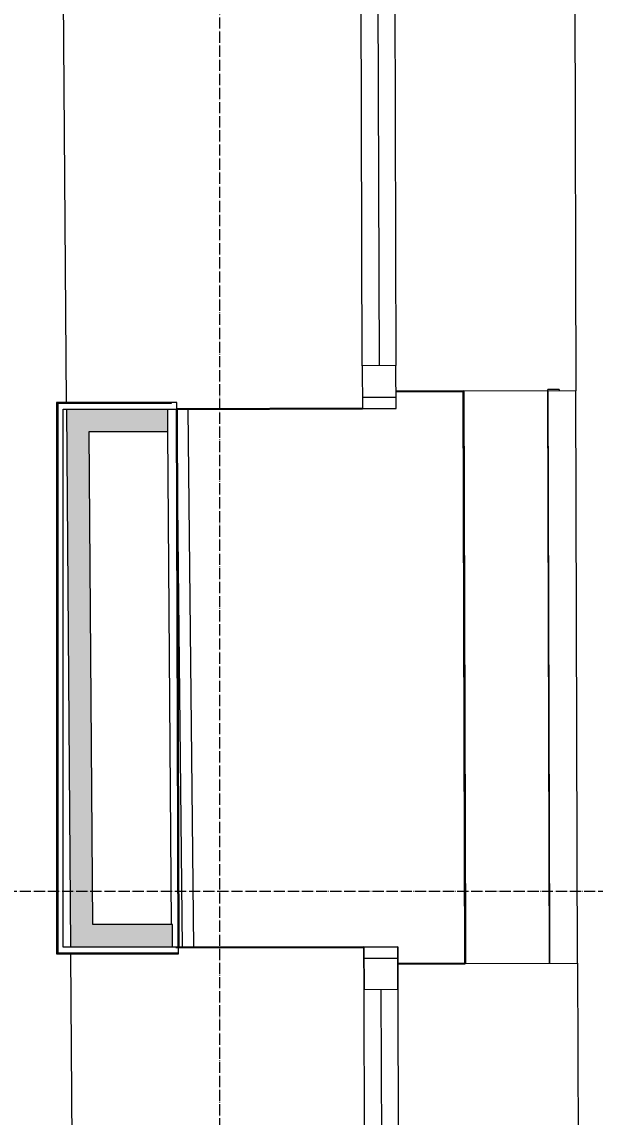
# Model space of a CAD drawing. Header units: millimetres. Extents: x -32 to 417638015, y -35 to 175284279.
# Drawn here: x 218192 to 219212, y 53161 to 55109 of the extents above; entities that cross this region are included whole.
import ezdxf
from ezdxf import colors
from ezdxf.entities.mleader import LeaderData, LeaderLine
from ezdxf.math import Vec2, Vec3

# ---------------------------------------------------------------- set-up
doc = ezdxf.new("R2010")
doc.units = ezdxf.units.MM
doc.linetypes.add('ADSK_Линия сетки', pattern=[25, 20, -2.5, 0, -2.5])
for name, color, linetype, lineweight in [('_ Окна', 7, 'Continuous', 9), ('Окна', 7, 'Continuous', 9), ('Оси', 253, 'Continuous', 9), ('Перекрытие', 7, 'Continuous', 18), ('Стены внутренние', 7, 'Continuous', 18), ('Стены наружные', 7, 'Continuous', 18), ('Стены несущие', 7, 'Continuous', 30), ('Стены отделка', 7, 'Continuous', 30), ('Стены штриховка', 7, 'Continuous', 9), ('ШТРИХОВКА', 252, 'Continuous', 15)]:
    doc.layers.add(name, color=color, linetype=linetype, lineweight=lineweight)
doc.layers.add('_ЭМ_Надписи', color=7, linetype='Continuous')
doc.styles.add('ЭОМ', font='isocpeur.ttf', dxfattribs={"width": 0.85, "height": 250})

# ---------------------------------------------------------------- blocks, each defined once
blk = doc.blocks.new('1 этаж')
at = {"layer": 'Стены внутренние'}
for points in [[(49140.917, 1924.547), (49180.918, 1924.547), (49173.96, 2841.251), (49133.959, 2841.251), (49137.703, 2347.921)], [(49174.264, 2801.251), (49314.268, 2801.251), (49313.964, 2841.251), (49173.96, 2841.251)], [(49141.22, 1884.547), (49322.516, 1884.547), (49322.516, 1924.547), (49140.917, 1924.547)]]:
    blk.add_hatch(color=8, dxfattribs=at).paths.add_polyline_path(points)
at = {"layer": '_ Окна', "color": 8}
for p, q in [((49688.181, 3606.499), (49690.276, 2918.502)), ((49660.447, 2862.411), (49720.447, 2862.594)), ((49663.486, 1864.647), (49723.486, 1864.829)), ((49693.657, 1808.738), (49695.752, 1120.741))]:
    blk.add_line(p, q, dxfattribs=at)
at = {"layer": '_ Окна', "color": 8, "lineweight": 18}
for p, q in [((49720.276, 2918.593), (49660.276, 2918.411)), ((49660.276, 2918.411), (49660.508, 2842.411)), ((49720.508, 2842.594), (49720.276, 2918.593)), ((49660.508, 2842.411), (49720.508, 2842.594)), ((49663.425, 1884.647), (49723.425, 1884.829)), ((49663.657, 1808.647), (49663.425, 1884.647)), ((49723.425, 1884.829), (49723.657, 1808.83)), ((49723.657, 1808.83), (49663.657, 1808.647))]:
    blk.add_line(p, q, dxfattribs=at)
at = {"layer": 'Окна', "color": 8}
for p, q in [((49660.276, 2918.411), (49658.181, 3606.407)), ((49718.181, 3606.59), (49720.276, 2918.593)), ((49660.276, 2918.411), (49660.508, 2842.411)), ((49720.508, 2842.594), (49720.276, 2918.593)), ((49660.508, 2842.411), (49720.508, 2842.594)), ((49723.425, 1884.829), (49663.425, 1884.647)), ((49663.425, 1884.647), (49663.657, 1808.647)), ((49723.657, 1808.83), (49723.425, 1884.829)), ((49665.752, 1120.65), (49663.657, 1808.647)), ((49723.657, 1808.83), (49725.752, 1120.833))]:
    blk.add_line(p, q, dxfattribs=at)
at = {"layer": 'Оси', "color": 8, "linetype": 'ADSK_Линия сетки'}
for p, q in [((49406.766, -4162.595), (49406.766, 44411.9)), ((-9557.528, 1983.902), (56672.201, 1983.902))]:
    blk.add_line(p, q, dxfattribs=at)
at = {"layer": 'Перекрытие', "color": 8}
for p, q in [((49113.634, 5519.32), (49133.868, 2853.251)), ((49350.62, 2841.493), (49660.504, 2843.845)), ((49314.268, 2841.217), (49318.706, 2841.251)), ((49320.922, 1924.547), (49314.268, 2801.251)), ((49141.31, 1872.672), (49150.827, 618.745))]:
    blk.add_line(p, q, dxfattribs=at)
at = {"layer": 'Стены наружные', "color": 8}
for p, q in [((50038.039, 3653.565), (50040.415, 2873.568)), ((50010.406, 2876.466), (49990.406, 2876.405)), ((49990.415, 2873.416), (49990.406, 2876.405)), ((50010.406, 2876.466), (50010.415, 2873.477)), ((50043.515, 1855.804), (50045.891, 1075.808))]:
    blk.add_line(p, q, dxfattribs=at)
at = {"layer": 'Стены несущие', "color": 8}
for p, q in [((49840.416, 2872.959), (49720.416, 2872.594)), ((49843.516, 1855.195), (49840.416, 2872.959)), ((49840.416, 2872.959), (49843.378, 1900.346)), ((49660.508, 2842.411), (49330.509, 2841.406)), ((49330.509, 2841.406), (49333.427, 1883.641)), ((49333.427, 1883.641), (49663.425, 1884.647)), ((49723.516, 1854.829), (49843.516, 1855.195))]:
    blk.add_line(p, q, dxfattribs=at)
at = {"layer": 'Стены отделка', "color": 8, "lineweight": 9}
for p, q in [((50040.415, 2873.568), (49840.416, 2872.959)), ((50043.515, 1855.804), (50040.415, 2873.568)), ((49116.516, 2851.251), (49116.516, 1874.547)), ((49330.498, 2853.251), (49118.516, 2853.251)), ((49330.621, 2841.251), (49330.498, 2853.251)), ((49128.516, 1884.547), (49128.516, 2841.251)), ((49128.516, 2841.251), (49330.621, 2841.251)), ((49133.959, 2841.251), (49141.22, 1884.547)), ((49314.268, 2801.251), (49314.268, 2841.251)), ((49340.459, 1883.663), (49330.62, 2841.406)), ((49360.459, 1883.724), (49350.62, 2841.467)), ((49180.918, 1924.547), (49174.264, 2801.251)), ((49174.264, 2801.251), (49314.268, 2801.251)), ((49322.516, 1924.547), (49180.918, 1924.547)), ((49322.516, 1884.547), (49322.516, 1924.547)), ((49843.378, 1900.346), (49843.516, 1855.195)), ((49993.378, 1900.803), (49993.515, 1855.652)), ((49118.516, 1872.547), (49333.461, 1872.547)), ((49340.45, 1884.547), (49128.516, 1884.547)), ((49328.449, 1884.547), (49328.459, 1883.626)), ((49328.459, 1883.626), (49333.427, 1883.641)), ((49333.461, 1872.547), (49333.427, 1883.641)), ((49843.516, 1855.195), (50043.515, 1855.804))]:
    blk.add_line(p, q, dxfattribs=at)
at = {"layer": 'Стены штриховка', "color": 8}
for p, q in [((49993.515, 1855.652), (49990.415, 2873.416)), ((49990.415, 2873.416), (49993.378, 1900.803)), ((49118.516, 2853.251), (49116.516, 2853.251)), ((49116.516, 2853.251), (49116.516, 2851.251)), ((49320.518, 2851.251), (49116.516, 2851.251)), ((49118.516, 2853.251), (49118.516, 1872.547)), ((49320.498, 2853.251), (49320.518, 2851.251)), ((49116.516, 1874.547), (49333.455, 1874.547)), ((49116.516, 1874.547), (49116.516, 1872.547)), ((49116.516, 1872.547), (49118.516, 1872.547)), ((49330.449, 1884.547), (49330.459, 1883.632))]:
    blk.add_line(p, q, dxfattribs=at)

msp = doc.modelspace()

# ---------------------------------------------------------------- block references
at = {"layer": 'ШТРИХОВКА'}
msp.add_blockref('1 этаж', (169137.4, 51579.3), dxfattribs=at)

# ---------------------------------------------------------------- leaders
at = {"layer": '_ЭМ_Надписи', "color": 7, "ltscale": 5}
ml = msp.add_multileader_mtext('Standard', dxfattribs=at)
ml.set_content('{\\fGOST Common|b0|i0|c204|p34;\\W0.9;\\C256;1ЩРС-2\\fISOCPEUR|b0|i0|c204|p34;\\W0.85; Гр.8\\P\\pxql;Ноутбук\\P\\fGOST Common|b0|i0|c0|p34;\\W0.9;h=\\fGOST Common|b0|i0|c204|p34;1\\fGOST Common|b0|i0|c0|p34;.\\fGOST Common|b0|i0|c204|p34;8м}', color=1, style='ЭОМ')
ml.set_leader_properties()
ml.build(insert=Vec2(0, 0))
ml.multileader.update_dxf_attribs({"text_left_attachment_type": 6, "text_right_attachment_type": 6, "dogleg_length": 0, "arrow_head_size": 200})
ctx = ml.context
ctx.base_point, ctx.char_height, ctx.arrow_head_size, ctx.landing_gap_size, ctx.plane_origin = Vec3(220045.9, 55971.1, -64.3), 250, 200, 0, Vec3(198609.8, 67781.3, -64.3)
ctx.left_attachment, ctx.right_attachment = 6, 6
notes = []
notes.append((ctx, [(0, (1, 1, 0), (220045.9, 55971.1, -64.3), (1, 0), 0, [(1, [(217789.6, 54734.3, -64.3), (216521.4, 54703.1, -64.3), (217917.2, 56856.6, -64.3)], 0, [])])]))
ctx.mtext.insert, ctx.mtext.width, ctx.mtext.defined_height, ctx.mtext.flow_direction = Vec3(220045.9, 56271.1, -64.3), 2073.809, 545.6, 5
for ctx, leaders in notes:
    for number, flags, end, landing, length, lines in leaders:
        leader = LeaderData()
        leader.index, (leader.has_last_leader_line, leader.has_dogleg_vector, leader.attachment_direction) = number, flags
        leader.last_leader_point, leader.dogleg_vector, leader.dogleg_length = Vec3(end), Vec3(landing), length
        for number, points, colour, breaks in lines:
            line = LeaderLine()
            line.index, line.vertices, line.color, line.breaks = number, Vec3.list(points), colors.encode_raw_color(colour), breaks
            leader.lines.append(line)
        ctx.leaders.append(leader)

doc.saveas('drawing.dxf')
